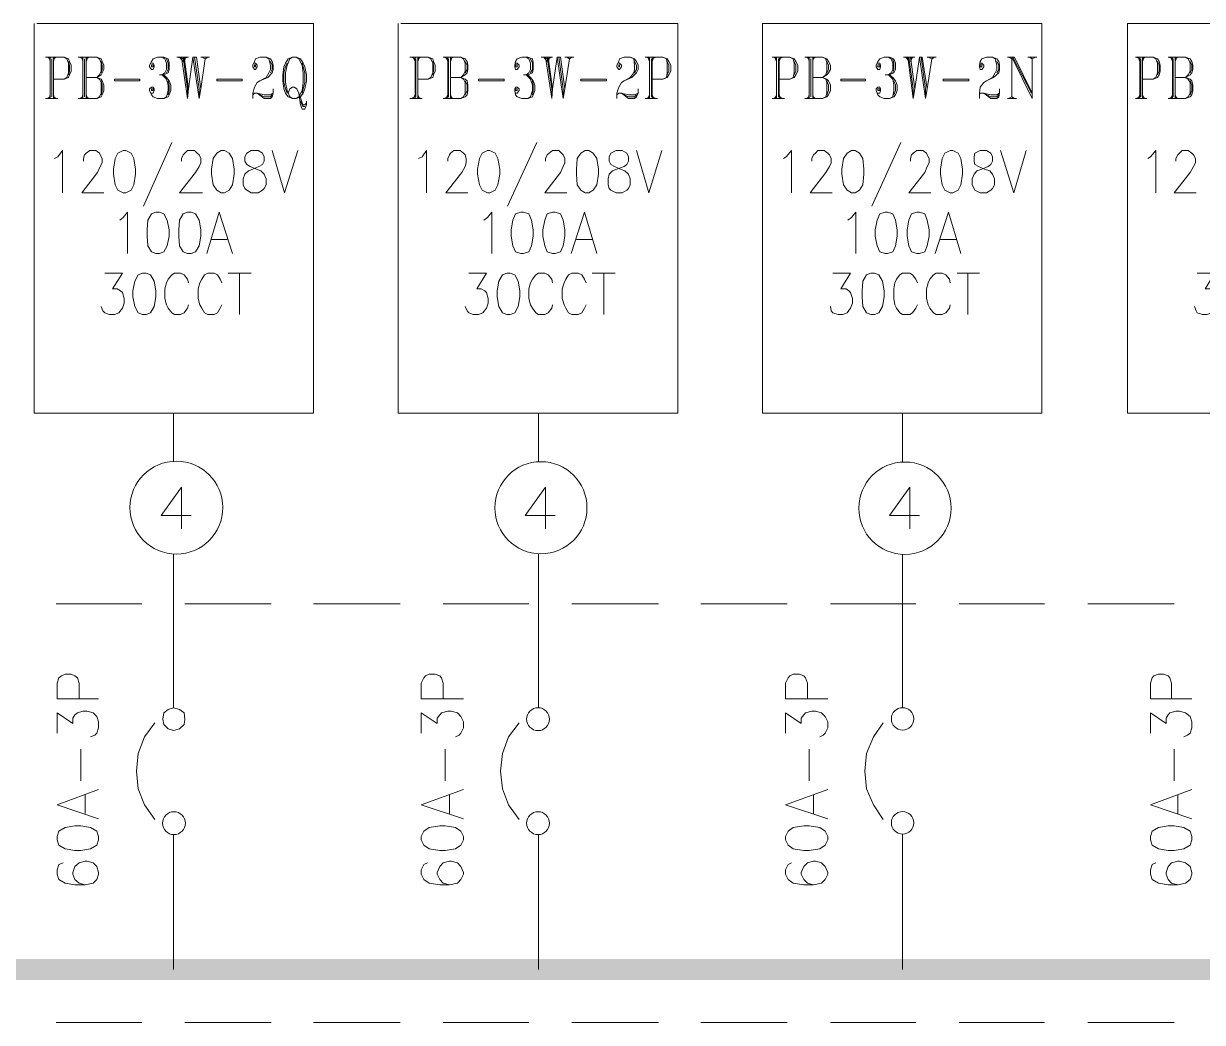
# Model space of a CAD drawing. Header units: inches. Extents: x 0.9 to 46, y 0.8 to 32.4.
# Drawn here: x 5.285 to 7.513, y 17.98 to 19.868 of the extents above; entities that cross this region are included whole.
import ezdxf

# ---------------------------------------------------------------- set-up
doc = ezdxf.new("R2010")
doc.units = ezdxf.units.IN
doc.header["$MEASUREMENT"] = 0
doc.layers.add('PDF_Geometry', color=7, linetype='Continuous')
doc.layers.add('PDF_Solid Fills', color=7, linetype='Continuous')

msp = doc.modelspace()

# ---------------------------------------------------------------- linework, layer by layer
at = {"layer": 'PDF_Geometry', "lineweight": 9}
for points in [[(5.3049, 19.868), (5.3049, 19.1313), (5.8332, 19.1313), (5.8332, 19.868), (5.3099, 19.868)], [(5.9932, 19.868), (5.9932, 19.1313), (6.5216, 19.1313), (6.5216, 19.868), (5.9982, 19.868)], [(5.3266, 19.8046), (5.3616, 19.8046), (5.3699, 19.8013), (5.3716, 19.7963), (5.3749, 19.7896), (5.3749, 19.778), (5.3716, 19.7713), (5.3699, 19.7663), (5.3616, 19.763), (5.3416, 19.763)], [(5.3299, 19.8046), (5.3349, 19.8013)], [(5.3332, 19.8046), (5.3349, 19.7963)], [(5.3349, 19.8046), (5.3349, 19.7263)], [(5.3382, 19.8013), (5.3382, 19.7296)], [(5.3416, 19.8046), (5.3416, 19.7263)], [(5.3432, 19.8046), (5.3416, 19.7963)], [(5.3466, 19.8046), (5.3416, 19.8013)], [(5.3616, 19.8046), (5.3666, 19.8013), (5.3699, 19.793), (5.3699, 19.7746), (5.3666, 19.7663), (5.3616, 19.763)], [(5.3699, 19.7963), (5.3716, 19.7896), (5.3716, 19.778), (5.3699, 19.7713)], [(5.3882, 19.8046), (5.4232, 19.8046), (5.4316, 19.8013), (5.4332, 19.7963), (5.4366, 19.7896), (5.4366, 19.7813), (5.4332, 19.7746), (5.4316, 19.7713), (5.4232, 19.7663), (5.4316, 19.763), (5.4332, 19.7596), (5.4366, 19.7513), (5.4366, 19.7413), (5.4332, 19.733), (5.4316, 19.7296), (5.4232, 19.7263), (5.3882, 19.7263)], [(5.3916, 19.8046), (5.3966, 19.8013)], [(5.3949, 19.8046), (5.3966, 19.7963)], [(5.3966, 19.8046), (5.3966, 19.7263)], [(5.3999, 19.8013), (5.3999, 19.7296)], [(5.4032, 19.8046), (5.4032, 19.7263)], [(5.4232, 19.8046), (5.4282, 19.8013), (5.4316, 19.793), (5.4316, 19.778), (5.4282, 19.7713), (5.4232, 19.7663), (5.4032, 19.7663)], [(5.4066, 19.8046), (5.4032, 19.7963)], [(5.4082, 19.8046), (5.4032, 19.8013)], [(5.4316, 19.7963), (5.4332, 19.7896), (5.4332, 19.7813), (5.4316, 19.7746)], [(5.5266, 19.793), (5.5299, 19.793), (5.5316, 19.7896), (5.5316, 19.7863), (5.5299, 19.7813), (5.5266, 19.7813), (5.5232, 19.7863), (5.5232, 19.7896), (5.5266, 19.7963), (5.5299, 19.8013), (5.5382, 19.8046), (5.5499, 19.8046), (5.5582, 19.8013), (5.5599, 19.793), (5.5599, 19.7813), (5.5582, 19.7746), (5.5499, 19.7713)], [(5.5466, 19.8046), (5.5516, 19.8013), (5.5549, 19.793), (5.5549, 19.7813), (5.5516, 19.7746), (5.5466, 19.7713), (5.5516, 19.7663), (5.5549, 19.763), (5.5582, 19.7513), (5.5582, 19.7413), (5.5549, 19.7296), (5.5499, 19.7263)], [(5.5549, 19.8013), (5.5582, 19.793), (5.5582, 19.7813), (5.5549, 19.7746)], [(5.5749, 19.8046), (5.5966, 19.8046)], [(5.5766, 19.8046), (5.5866, 19.8013)], [(5.5799, 19.8046), (5.5866, 19.7963)], [(5.5832, 19.8046), (5.5949, 19.7263), (5.5949, 19.7446), (5.5866, 19.8046)], [(5.5882, 19.8046), (5.5966, 19.7446), (5.6049, 19.8046), (5.6166, 19.7263), (5.6166, 19.7446), (5.6082, 19.8046)], [(5.5916, 19.8046), (5.5882, 19.7963)], [(5.5949, 19.8046), (5.5882, 19.8013)], [(5.6049, 19.8046), (5.6116, 19.8046), (5.6199, 19.7446), (5.6282, 19.8013)], [(5.6199, 19.8046), (5.6366, 19.8046)], [(5.6216, 19.8046), (5.6282, 19.8013), (5.6332, 19.8046)], [(5.7216, 19.793), (5.7232, 19.793), (5.7266, 19.7896), (5.7266, 19.7863), (5.7232, 19.7813), (5.7216, 19.7813), (5.7182, 19.7863), (5.7182, 19.7896), (5.7216, 19.7963), (5.7232, 19.8013), (5.7316, 19.8046), (5.7432, 19.8046), (5.7516, 19.8013), (5.7549, 19.7963), (5.7566, 19.7896), (5.7566, 19.7813), (5.7549, 19.7746), (5.7466, 19.7663), (5.7316, 19.7596), (5.7266, 19.7563), (5.7216, 19.748), (5.7182, 19.7363), (5.7182, 19.7263)], [(5.7432, 19.8046), (5.7482, 19.8013), (5.7516, 19.7896), (5.7516, 19.7813), (5.7482, 19.7746), (5.7432, 19.7663), (5.7316, 19.7596)], [(5.7516, 19.7963), (5.7549, 19.7896), (5.7549, 19.7813), (5.7516, 19.7746)], [(5.7832, 19.793), (5.7799, 19.7863), (5.7766, 19.7746), (5.7766, 19.7563), (5.7799, 19.7446), (5.7832, 19.7363)], [(5.7932, 19.8046), (5.7882, 19.8013), (5.7832, 19.7896), (5.7799, 19.7746), (5.7799, 19.7563), (5.7832, 19.7413), (5.7882, 19.7296), (5.7932, 19.7263)], [(5.7999, 19.7263), (5.8049, 19.7296), (5.8116, 19.7413), (5.8132, 19.7563), (5.8132, 19.7746), (5.8116, 19.7896), (5.8049, 19.8013), (5.7999, 19.8046)], [(5.8116, 19.7363), (5.8132, 19.7446), (5.8166, 19.7563), (5.8166, 19.7746), (5.8132, 19.7863), (5.8116, 19.793)], [(6.0149, 19.8046), (6.0499, 19.8046), (6.0582, 19.8013), (6.0599, 19.7963), (6.0632, 19.7896), (6.0632, 19.778), (6.0599, 19.7713), (6.0582, 19.7663), (6.0499, 19.763), (6.0299, 19.763)], [(6.0182, 19.8046), (6.0249, 19.8013)], [(6.0216, 19.8046), (6.0249, 19.7963)], [(6.0249, 19.8046), (6.0249, 19.7263)], [(6.0266, 19.8013), (6.0266, 19.7296)], [(6.0299, 19.8046), (6.0299, 19.7263)], [(6.0332, 19.8046), (6.0299, 19.7963)], [(6.0349, 19.8046), (6.0299, 19.8013)], [(6.0499, 19.8046), (6.0549, 19.8013), (6.0582, 19.793), (6.0582, 19.7746), (6.0549, 19.7663), (6.0499, 19.763)], [(6.0582, 19.7963), (6.0599, 19.7896), (6.0599, 19.778), (6.0582, 19.7713)], [(6.0782, 19.8046), (6.1116, 19.8046), (6.1199, 19.8013), (6.1232, 19.7963), (6.1249, 19.7896), (6.1249, 19.7813), (6.1232, 19.7746), (6.1199, 19.7713), (6.1116, 19.7663), (6.1199, 19.763), (6.1232, 19.7596), (6.1249, 19.7513), (6.1249, 19.7413), (6.1232, 19.733), (6.1199, 19.7296), (6.1116, 19.7263), (6.0782, 19.7263)], [(6.0799, 19.8046), (6.0866, 19.8013)], [(6.0832, 19.8046), (6.0866, 19.7963)], [(6.0866, 19.8046), (6.0866, 19.7263)], [(6.0882, 19.8013), (6.0882, 19.7296)], [(6.0916, 19.8046), (6.0916, 19.7263)], [(6.1116, 19.8046), (6.1165, 19.8013), (6.1199, 19.793), (6.1199, 19.778), (6.1165, 19.7713), (6.1116, 19.7663), (6.0916, 19.7663)], [(6.0949, 19.8046), (6.0916, 19.7963)], [(6.0965, 19.8046), (6.0916, 19.8013)], [(6.1199, 19.7963), (6.1232, 19.7896), (6.1232, 19.7813), (6.1199, 19.7746)], [(6.2149, 19.793), (6.2182, 19.793), (6.2215, 19.7896), (6.2215, 19.7863), (6.2182, 19.7813), (6.2149, 19.7813), (6.2132, 19.7863), (6.2132, 19.7896), (6.2149, 19.7963), (6.2182, 19.8013), (6.2266, 19.8046), (6.2382, 19.8046), (6.2466, 19.8013), (6.2482, 19.793), (6.2482, 19.7813), (6.2466, 19.7746), (6.2382, 19.7713)], [(6.2349, 19.8046), (6.2399, 19.8013), (6.2432, 19.793), (6.2432, 19.7813), (6.2399, 19.7746), (6.2349, 19.7713), (6.2399, 19.7663), (6.2432, 19.763), (6.2466, 19.7513), (6.2466, 19.7413), (6.2432, 19.7296), (6.2382, 19.7263)], [(6.2432, 19.8013), (6.2466, 19.793), (6.2466, 19.7813), (6.2432, 19.7746)], [(6.2632, 19.8046), (6.2849, 19.8046)], [(6.2666, 19.8046), (6.2749, 19.8013)], [(6.2682, 19.8046), (6.2749, 19.7963)], [(6.2715, 19.8046), (6.2832, 19.7263), (6.2832, 19.7446), (6.2749, 19.8046)], [(6.2766, 19.8046), (6.2849, 19.7446), (6.2932, 19.8046), (6.3049, 19.7263), (6.3049, 19.7446), (6.2966, 19.8046)], [(6.2799, 19.8046), (6.2766, 19.7963)], [(6.2832, 19.8046), (6.2766, 19.8013)], [(6.2932, 19.8046), (6.2999, 19.8046), (6.3082, 19.7446), (6.3166, 19.8013)], [(6.3082, 19.8046), (6.3249, 19.8046)], [(6.3116, 19.8046), (6.3166, 19.8013), (6.3215, 19.8046)], [(6.4099, 19.793), (6.4115, 19.793), (6.4149, 19.7896), (6.4149, 19.7863), (6.4115, 19.7813), (6.4099, 19.7813), (6.4065, 19.7863), (6.4065, 19.7896), (6.4099, 19.7963), (6.4115, 19.8013), (6.4199, 19.8046), (6.4316, 19.8046), (6.4399, 19.8013), (6.4432, 19.7963), (6.4465, 19.7896), (6.4465, 19.7813), (6.4432, 19.7746), (6.4349, 19.7663), (6.4199, 19.7596), (6.4149, 19.7563), (6.4099, 19.748), (6.4065, 19.7363), (6.4065, 19.7263)], [(6.4316, 19.8046), (6.4382, 19.8013), (6.4399, 19.7896), (6.4399, 19.7813), (6.4382, 19.7746), (6.4316, 19.7663), (6.4199, 19.7596)], [(6.4399, 19.7963), (6.4432, 19.7896), (6.4432, 19.7813), (6.4399, 19.7746)], [(6.4599, 19.8046), (6.4932, 19.8046), (6.5016, 19.8013), (6.5049, 19.7963), (6.5082, 19.7896), (6.5082, 19.778), (6.5049, 19.7713), (6.5016, 19.7663), (6.4932, 19.763), (6.4732, 19.763)], [(6.4632, 19.8046), (6.4682, 19.8013)], [(6.4649, 19.8046), (6.4682, 19.7963)], [(6.4682, 19.8046), (6.4682, 19.7263)], [(6.4716, 19.8013), (6.4716, 19.7296)], [(6.4732, 19.8046), (6.4732, 19.7263)], [(6.4765, 19.8046), (6.4732, 19.7963)], [(6.4799, 19.8046), (6.4732, 19.8013)], [(6.4932, 19.8046), (6.4999, 19.8013), (6.5016, 19.793), (6.5016, 19.7746), (6.4999, 19.7663), (6.4932, 19.763)], [(6.5016, 19.7963), (6.5049, 19.7896), (6.5049, 19.778), (6.5016, 19.7713)], [(6.6999, 19.8046), (6.7332, 19.8046), (6.7415, 19.8013), (6.7449, 19.7963), (6.7482, 19.7896), (6.7482, 19.778), (6.7449, 19.7713), (6.7415, 19.7663), (6.7332, 19.763), (6.7132, 19.763)], [(6.7032, 19.8046), (6.7082, 19.8013)], [(6.7049, 19.8046), (6.7082, 19.7963)], [(6.7082, 19.8046), (6.7082, 19.7263)], [(6.7116, 19.8013), (6.7116, 19.7296)], [(6.7132, 19.8046), (6.7132, 19.7263)], [(6.7166, 19.8046), (6.7132, 19.7963)], [(6.7199, 19.8046), (6.7132, 19.8013)], [(6.7332, 19.8046), (6.7399, 19.8013), (6.7415, 19.793), (6.7415, 19.7746), (6.7399, 19.7663), (6.7332, 19.763)], [(6.7415, 19.7963), (6.7449, 19.7896), (6.7449, 19.778), (6.7415, 19.7713)], [(6.7616, 19.8046), (6.7949, 19.8046), (6.8032, 19.8013), (6.8065, 19.7963), (6.8099, 19.7896), (6.8099, 19.7813), (6.8065, 19.7746), (6.8032, 19.7713), (6.7949, 19.7663), (6.8032, 19.763), (6.8065, 19.7596), (6.8099, 19.7513), (6.8099, 19.7413), (6.8065, 19.733), (6.8032, 19.7296), (6.7949, 19.7263), (6.7616, 19.7263)], [(6.7649, 19.8046), (6.7699, 19.8013)], [(6.7682, 19.8046), (6.7699, 19.7963)], [(6.7699, 19.8046), (6.7699, 19.7263)], [(6.7732, 19.8013), (6.7732, 19.7296)], [(6.7765, 19.8046), (6.7765, 19.7263)], [(6.7949, 19.8046), (6.8016, 19.8013), (6.8032, 19.793), (6.8032, 19.778), (6.8016, 19.7713), (6.7949, 19.7663), (6.7765, 19.7663)], [(6.7782, 19.8046), (6.7765, 19.7963)], [(6.7816, 19.8046), (6.7765, 19.8013)], [(6.8032, 19.7963), (6.8065, 19.7896), (6.8065, 19.7813), (6.8032, 19.7746)], [(6.8999, 19.793), (6.9032, 19.793), (6.9049, 19.7896), (6.9049, 19.7863), (6.9032, 19.7813), (6.8999, 19.7813), (6.8965, 19.7863), (6.8965, 19.7896), (6.8999, 19.7963), (6.9032, 19.8013), (6.9115, 19.8046), (6.9216, 19.8046), (6.9299, 19.8013), (6.9332, 19.793), (6.9332, 19.7813), (6.9299, 19.7746), (6.9216, 19.7713)], [(6.9199, 19.8046), (6.9249, 19.8013), (6.9282, 19.793), (6.9282, 19.7813), (6.9249, 19.7746), (6.9199, 19.7713), (6.9249, 19.7663), (6.9282, 19.763), (6.9299, 19.7513), (6.9299, 19.7413), (6.9282, 19.7296), (6.9216, 19.7263)], [(6.9282, 19.8013), (6.9299, 19.793), (6.9299, 19.7813), (6.9282, 19.7746)], [(6.9482, 19.8046), (6.9699, 19.8046)], [(6.9499, 19.8046), (6.9582, 19.8013)], [(6.9532, 19.8046), (6.9582, 19.7963)], [(6.9565, 19.8046), (6.9665, 19.7263), (6.9665, 19.7446), (6.9582, 19.8046)], [(6.9615, 19.8046), (6.9699, 19.7446), (6.9782, 19.8046), (6.9899, 19.7263), (6.9899, 19.7446), (6.9815, 19.8046)], [(6.9649, 19.8046), (6.9615, 19.7963)], [(6.9665, 19.8046), (6.9615, 19.8013)], [(6.9782, 19.8046), (6.9832, 19.8046), (6.9932, 19.7446), (7.0015, 19.8013)], [(6.9932, 19.8046), (7.0099, 19.8046)], [(6.9949, 19.8046), (7.0015, 19.8013), (7.0066, 19.8046)], [(7.0932, 19.793), (7.0965, 19.793), (7.0999, 19.7896), (7.0999, 19.7863), (7.0965, 19.7813), (7.0932, 19.7813), (7.0916, 19.7863), (7.0916, 19.7896), (7.0932, 19.7963), (7.0965, 19.8013), (7.1049, 19.8046), (7.1165, 19.8046), (7.1249, 19.8013), (7.1282, 19.7963), (7.1299, 19.7896), (7.1299, 19.7813), (7.1282, 19.7746), (7.1182, 19.7663), (7.1049, 19.7596), (7.0999, 19.7563), (7.0932, 19.748), (7.0916, 19.7363), (7.0916, 19.7263)], [(7.1165, 19.8046), (7.1215, 19.8013), (7.1249, 19.7896), (7.1249, 19.7813), (7.1215, 19.7746), (7.1165, 19.7663), (7.1049, 19.7596)], [(7.1249, 19.7963), (7.1282, 19.7896), (7.1282, 19.7813), (7.1249, 19.7746)], [(7.1449, 19.8046), (7.1582, 19.8046), (7.1915, 19.7363)], [(7.1465, 19.8046), (7.1532, 19.8013)], [(7.1532, 19.7296), (7.1532, 19.8046), (7.1915, 19.7263), (7.1915, 19.8013)], [(7.1549, 19.8046), (7.1899, 19.7363)], [(7.1832, 19.8046), (7.1999, 19.8046)], [(7.1865, 19.8046), (7.1915, 19.8013), (7.1982, 19.8046)], [(7.3865, 19.8046), (7.4199, 19.8046), (7.4282, 19.8013), (7.4315, 19.7963), (7.4332, 19.7896), (7.4332, 19.778), (7.4315, 19.7713), (7.4282, 19.7663), (7.4199, 19.763), (7.3999, 19.763)], [(7.3882, 19.8046), (7.3949, 19.8013)], [(7.3915, 19.8046), (7.3949, 19.7963)], [(7.3949, 19.8046), (7.3949, 19.7263)], [(7.3965, 19.8013), (7.3965, 19.7296)], [(7.3999, 19.8046), (7.3999, 19.7263)], [(7.4032, 19.8046), (7.3999, 19.7963)], [(7.4049, 19.8046), (7.3999, 19.8013)], [(7.4199, 19.8046), (7.4249, 19.8013), (7.4282, 19.793), (7.4282, 19.7746), (7.4249, 19.7663), (7.4199, 19.763)], [(7.4282, 19.7963), (7.4315, 19.7896), (7.4315, 19.778), (7.4282, 19.7713)], [(7.4482, 19.8046), (7.4815, 19.8046), (7.4899, 19.8013), (7.4932, 19.7963), (7.4949, 19.7896), (7.4949, 19.7813), (7.4932, 19.7746), (7.4899, 19.7713), (7.4815, 19.7663), (7.4899, 19.763), (7.4932, 19.7596), (7.4949, 19.7513), (7.4949, 19.7413), (7.4932, 19.733), (7.4899, 19.7296), (7.4815, 19.7263), (7.4482, 19.7263)], [(7.4499, 19.8046), (7.4565, 19.8013)], [(7.4532, 19.8046), (7.4565, 19.7963)], [(7.4565, 19.8046), (7.4565, 19.7263)], [(7.4582, 19.8013), (7.4582, 19.7296)], [(7.4615, 19.8046), (7.4615, 19.7263)], [(7.4815, 19.8046), (7.4865, 19.8013), (7.4899, 19.793), (7.4899, 19.778), (7.4865, 19.7713), (7.4815, 19.7663), (7.4615, 19.7663)], [(7.4648, 19.8046), (7.4615, 19.7963)], [(7.4665, 19.8046), (7.4615, 19.8013)], [(7.4899, 19.7963), (7.4932, 19.7896), (7.4932, 19.7813), (7.4899, 19.7746)], [(5.4232, 19.7663), (5.4282, 19.763), (5.4316, 19.7563), (5.4316, 19.7363), (5.4282, 19.7296), (5.4232, 19.7263)], [(5.5416, 19.7713), (5.5499, 19.7713), (5.5549, 19.7663), (5.5599, 19.7596), (5.5632, 19.7513), (5.5632, 19.7413), (5.5599, 19.733), (5.5582, 19.7296), (5.5499, 19.7263), (5.5382, 19.7263), (5.5299, 19.7296), (5.5266, 19.733), (5.5232, 19.7413), (5.5232, 19.7446), (5.5266, 19.748), (5.5299, 19.748), (5.5316, 19.7446), (5.5316, 19.7413), (5.5299, 19.7363), (5.5266, 19.7363)], [(6.1116, 19.7663), (6.1165, 19.763), (6.1199, 19.7563), (6.1199, 19.7363), (6.1165, 19.7296), (6.1116, 19.7263)], [(6.2299, 19.7713), (6.2382, 19.7713), (6.2432, 19.7663), (6.2482, 19.7596), (6.2515, 19.7513), (6.2515, 19.7413), (6.2482, 19.733), (6.2466, 19.7296), (6.2382, 19.7263), (6.2266, 19.7263), (6.2182, 19.7296), (6.2149, 19.733), (6.2132, 19.7413), (6.2132, 19.7446), (6.2149, 19.748), (6.2182, 19.748), (6.2215, 19.7446), (6.2215, 19.7413), (6.2182, 19.7363), (6.2149, 19.7363)], [(6.7949, 19.7663), (6.8016, 19.763), (6.8032, 19.7563), (6.8032, 19.7363), (6.8016, 19.7296), (6.7949, 19.7263)], [(6.9132, 19.7713), (6.9216, 19.7713), (6.9282, 19.7663), (6.9332, 19.7596), (6.9365, 19.7513), (6.9365, 19.7413), (6.9332, 19.733), (6.9299, 19.7296), (6.9216, 19.7263), (6.9115, 19.7263), (6.9032, 19.7296), (6.8999, 19.733), (6.8965, 19.7413), (6.8965, 19.7446), (6.8999, 19.748), (6.9032, 19.748), (6.9049, 19.7446), (6.9049, 19.7413), (6.9032, 19.7363), (6.8999, 19.7363)], [(7.4815, 19.7663), (7.4865, 19.763), (7.4899, 19.7563), (7.4899, 19.7363), (7.4865, 19.7296), (7.4815, 19.7263)], [(5.4316, 19.7596), (5.4332, 19.7513), (5.4332, 19.7413), (5.4316, 19.733)], [(5.5582, 19.7596), (5.5599, 19.7513), (5.5599, 19.7413), (5.5582, 19.733)], [(5.5966, 19.7446), (5.5949, 19.7263)], [(5.6199, 19.7446), (5.6166, 19.7263)], [(5.7566, 19.7446), (5.7566, 19.7363), (5.7549, 19.7296), (5.7516, 19.7263), (5.7399, 19.7263), (5.7266, 19.7363), (5.7399, 19.7296), (5.7516, 19.7296), (5.7549, 19.733)], [(5.7849, 19.7363), (5.7882, 19.7446), (5.7932, 19.748), (5.7966, 19.748), (5.8016, 19.7446), (5.8049, 19.7363), (5.8082, 19.7146), (5.8116, 19.7063), (5.8166, 19.7063), (5.8199, 19.7146), (5.8199, 19.7213)], [(6.1199, 19.7596), (6.1232, 19.7513), (6.1232, 19.7413), (6.1199, 19.733)], [(6.2466, 19.7596), (6.2482, 19.7513), (6.2482, 19.7413), (6.2466, 19.733)], [(6.2849, 19.7446), (6.2832, 19.7263)], [(6.3082, 19.7446), (6.3049, 19.7263)], [(6.4465, 19.7446), (6.4465, 19.7363), (6.4432, 19.7296), (6.4399, 19.7263), (6.4282, 19.7263), (6.4149, 19.7363), (6.4282, 19.7296), (6.4399, 19.7296), (6.4432, 19.733)], [(6.8032, 19.7596), (6.8065, 19.7513), (6.8065, 19.7413), (6.8032, 19.733)], [(6.9299, 19.7596), (6.9332, 19.7513), (6.9332, 19.7413), (6.9299, 19.733)], [(6.9699, 19.7446), (6.9665, 19.7263)], [(6.9932, 19.7446), (6.9899, 19.7263)], [(7.1299, 19.7446), (7.1299, 19.7363), (7.1282, 19.7296), (7.1249, 19.7263), (7.1132, 19.7263), (7.0999, 19.7363), (7.1132, 19.7296), (7.1249, 19.7296), (7.1282, 19.733)], [(7.4899, 19.7596), (7.4932, 19.7513), (7.4932, 19.7413), (7.4899, 19.733)], [(5.3266, 19.7263), (5.3499, 19.7263)], [(5.3349, 19.7296), (5.3299, 19.7263)], [(5.3349, 19.733), (5.3332, 19.7263)], [(5.3416, 19.733), (5.3432, 19.7263)], [(5.3416, 19.7296), (5.3466, 19.7263)], [(5.3966, 19.7296), (5.3916, 19.7263)], [(5.3966, 19.733), (5.3949, 19.7263)], [(5.4032, 19.733), (5.4066, 19.7263)], [(5.4032, 19.7296), (5.4082, 19.7263)], [(5.7182, 19.733), (5.7216, 19.7363), (5.7266, 19.7363), (5.7399, 19.733), (5.7516, 19.733), (5.7566, 19.7363)], [(5.8049, 19.7363), (5.8116, 19.718), (5.8132, 19.7146), (5.8166, 19.7146), (5.8199, 19.718)], [(5.8082, 19.7213), (5.8116, 19.7146), (5.8132, 19.7113), (5.8166, 19.7113)], [(6.0149, 19.7263), (6.0382, 19.7263)], [(6.0249, 19.7296), (6.0182, 19.7263)], [(6.0249, 19.733), (6.0216, 19.7263)], [(6.0299, 19.733), (6.0332, 19.7263)], [(6.0299, 19.7296), (6.0349, 19.7263)], [(6.0866, 19.7296), (6.0799, 19.7263)], [(6.0866, 19.733), (6.0832, 19.7263)], [(6.0916, 19.733), (6.0949, 19.7263)], [(6.0916, 19.7296), (6.0965, 19.7263)], [(6.4065, 19.733), (6.4099, 19.7363), (6.4149, 19.7363), (6.4282, 19.733), (6.4399, 19.733), (6.4465, 19.7363)], [(6.4599, 19.7263), (6.4832, 19.7263)], [(6.4682, 19.7296), (6.4632, 19.7263)], [(6.4682, 19.733), (6.4649, 19.7263)], [(6.4732, 19.733), (6.4765, 19.7263)], [(6.4732, 19.7296), (6.4799, 19.7263)], [(6.6999, 19.7263), (6.7232, 19.7263)], [(6.7082, 19.7296), (6.7032, 19.7263)], [(6.7082, 19.733), (6.7049, 19.7263)], [(6.7132, 19.733), (6.7166, 19.7263)], [(6.7132, 19.7296), (6.7199, 19.7263)], [(6.7699, 19.7296), (6.7649, 19.7263)], [(6.7699, 19.733), (6.7682, 19.7263)], [(6.7765, 19.733), (6.7782, 19.7263)], [(6.7765, 19.7296), (6.7816, 19.7263)], [(7.0916, 19.733), (7.0932, 19.7363), (7.0999, 19.7363), (7.1132, 19.733), (7.1249, 19.733), (7.1299, 19.7363)], [(7.1449, 19.7263), (7.1615, 19.7263)], [(7.1465, 19.7263), (7.1532, 19.7296), (7.1582, 19.7263)], [(7.3865, 19.7263), (7.4082, 19.7263)], [(7.3949, 19.7296), (7.3882, 19.7263)], [(7.3949, 19.733), (7.3915, 19.7263)], [(7.3999, 19.733), (7.4032, 19.7263)], [(7.3999, 19.7296), (7.4049, 19.7263)], [(7.4565, 19.7296), (7.4499, 19.7263)], [(7.4565, 19.733), (7.4532, 19.7263)], [(7.4615, 19.733), (7.4648, 19.7263)], [(7.4615, 19.7296), (7.4665, 19.7263)], [(5.5649, 19.643), (5.5116, 19.523)], [(6.2549, 19.643), (6.1999, 19.523)], [(6.9432, 19.643), (6.8882, 19.523)], [(5.3432, 19.613), (5.3499, 19.6163), (5.3582, 19.628), (5.3582, 19.548)], [(5.3982, 19.608), (5.3982, 19.613), (5.3999, 19.6196), (5.4032, 19.623), (5.4099, 19.628), (5.4216, 19.628), (5.4282, 19.623), (5.4299, 19.6196), (5.4332, 19.613), (5.4332, 19.6047), (5.4299, 19.598), (5.4249, 19.5863), (5.3949, 19.548), (5.4366, 19.548)], [(5.5832, 19.608), (5.5832, 19.613), (5.5866, 19.6196), (5.5899, 19.623), (5.5949, 19.628), (5.6082, 19.628), (5.6132, 19.623), (5.6166, 19.6196), (5.6199, 19.613), (5.6199, 19.6047), (5.6166, 19.598), (5.6099, 19.5863), (5.5799, 19.548), (5.6232, 19.548)], [(5.7549, 19.628), (5.7783, 19.548), (5.8032, 19.628)], [(6.0316, 19.613), (6.0382, 19.6163), (6.0465, 19.628), (6.0465, 19.548)], [(6.0866, 19.608), (6.0866, 19.613), (6.0899, 19.6196), (6.0916, 19.623), (6.0982, 19.628), (6.1099, 19.628), (6.1165, 19.623), (6.1199, 19.6196), (6.1216, 19.613), (6.1216, 19.6047), (6.1199, 19.598), (6.1132, 19.5863), (6.0832, 19.548), (6.1249, 19.548)], [(6.2715, 19.608), (6.2715, 19.613), (6.2749, 19.6196), (6.2782, 19.623), (6.2849, 19.628), (6.2966, 19.628), (6.3015, 19.623), (6.3049, 19.6196), (6.3082, 19.613), (6.3082, 19.6047), (6.3049, 19.598), (6.2999, 19.5863), (6.2699, 19.548), (6.3116, 19.548)], [(6.4432, 19.628), (6.4666, 19.548), (6.4916, 19.628)], [(6.7215, 19.613), (6.7266, 19.6163), (6.7365, 19.628), (6.7365, 19.548)], [(6.7749, 19.608), (6.7749, 19.613), (6.7782, 19.6196), (6.7816, 19.623), (6.7865, 19.628), (6.7982, 19.628), (6.8049, 19.623), (6.8082, 19.6196), (6.8115, 19.613), (6.8115, 19.6047), (6.8082, 19.598), (6.8016, 19.5863), (6.7715, 19.548), (6.8132, 19.548)], [(6.9615, 19.608), (6.9615, 19.613), (6.9632, 19.6196), (6.9665, 19.623), (6.9732, 19.628), (6.9849, 19.628), (6.9915, 19.623), (6.9932, 19.6196), (6.9965, 19.613), (6.9965, 19.6047), (6.9932, 19.598), (6.9882, 19.5863), (6.9582, 19.548), (6.9999, 19.548)], [(7.1315, 19.628), (7.1565, 19.548), (7.1799, 19.628)], [(7.4099, 19.613), (7.4149, 19.6163), (7.4249, 19.628), (7.4249, 19.548)], [(7.4632, 19.608), (7.4632, 19.613), (7.4665, 19.6196), (7.4699, 19.623), (7.4749, 19.628), (7.4865, 19.628), (7.4932, 19.623), (7.4965, 19.6196), (7.4999, 19.613), (7.4999, 19.6047), (7.4965, 19.598), (7.4899, 19.5863), (7.4599, 19.548), (7.5015, 19.548)], [(5.4666, 19.4963), (5.4732, 19.5013), (5.4816, 19.5113), (5.4816, 19.433)], [(5.6316, 19.433), (5.6549, 19.5113), (5.6799, 19.433)], [(6.1549, 19.4963), (6.1616, 19.5013), (6.1699, 19.5113), (6.1699, 19.433)], [(6.3199, 19.433), (6.3449, 19.5113), (6.3682, 19.433)], [(6.8432, 19.4963), (6.8499, 19.5013), (6.8582, 19.5113), (6.8582, 19.433)], [(7.0082, 19.433), (7.0332, 19.5113), (7.0566, 19.433)], [(5.6399, 19.4596), (5.6699, 19.4596)], [(6.3299, 19.4596), (6.3599, 19.4596)], [(7.0182, 19.4596), (7.0482, 19.4596)], [(5.4382, 19.3963), (5.4716, 19.3963), (5.4532, 19.3663), (5.4616, 19.3663), (5.4683, 19.363), (5.4716, 19.3596), (5.4749, 19.348), (5.4749, 19.3396), (5.4716, 19.3297), (5.4649, 19.3213), (5.4566, 19.318), (5.4466, 19.318), (5.4382, 19.3213), (5.4349, 19.3246), (5.4316, 19.333)], [(5.5966, 19.378), (5.5949, 19.3847), (5.5882, 19.393), (5.5816, 19.3963), (5.5699, 19.3963), (5.5649, 19.393), (5.5582, 19.3847), (5.5549, 19.378), (5.5516, 19.3663), (5.5516, 19.348), (5.5549, 19.3363), (5.5582, 19.3297), (5.5649, 19.3213), (5.5699, 19.318), (5.5816, 19.318), (5.5882, 19.3213), (5.5949, 19.3297), (5.5966, 19.3363)], [(5.6599, 19.378), (5.6566, 19.3847), (5.6516, 19.393), (5.6449, 19.3963), (5.6332, 19.3963), (5.6266, 19.393), (5.6216, 19.3847), (5.6182, 19.378), (5.6149, 19.3663), (5.6149, 19.348), (5.6182, 19.3363), (5.6216, 19.3297), (5.6266, 19.3213), (5.6332, 19.318), (5.6449, 19.318), (5.6516, 19.3213), (5.6566, 19.3297), (5.6599, 19.3363)], [(5.6716, 19.3963), (5.7149, 19.3963)], [(5.6932, 19.3963), (5.6932, 19.318)], [(6.1266, 19.3963), (6.1599, 19.3963), (6.1416, 19.3663), (6.1499, 19.3663), (6.1566, 19.363), (6.1599, 19.3596), (6.1632, 19.348), (6.1632, 19.3396), (6.1599, 19.3297), (6.1532, 19.3213), (6.1449, 19.318), (6.1349, 19.318), (6.1266, 19.3213), (6.1232, 19.3246), (6.1199, 19.333)], [(6.2849, 19.378), (6.2832, 19.3847), (6.2766, 19.393), (6.2699, 19.3963), (6.2582, 19.3963), (6.2532, 19.393), (6.2466, 19.3847), (6.2432, 19.378), (6.2399, 19.3663), (6.2399, 19.348), (6.2432, 19.3363), (6.2466, 19.3297), (6.2532, 19.3213), (6.2582, 19.318), (6.2699, 19.318), (6.2766, 19.3213), (6.2832, 19.3297), (6.2849, 19.3363)], [(6.3482, 19.378), (6.3449, 19.3847), (6.3399, 19.393), (6.3332, 19.3963), (6.3215, 19.3963), (6.3149, 19.393), (6.3099, 19.3847), (6.3065, 19.378), (6.3032, 19.3663), (6.3032, 19.348), (6.3065, 19.3363), (6.3099, 19.3297), (6.3149, 19.3213), (6.3215, 19.318), (6.3332, 19.318), (6.3399, 19.3213), (6.3449, 19.3297), (6.3482, 19.3363)], [(6.3599, 19.3963), (6.4032, 19.3963)], [(6.3816, 19.3963), (6.3816, 19.318)], [(6.8149, 19.3963), (6.8482, 19.3963), (6.8299, 19.3663), (6.8399, 19.3663), (6.8449, 19.363), (6.8482, 19.3596), (6.8515, 19.348), (6.8515, 19.3396), (6.8482, 19.3297), (6.8415, 19.3213), (6.8332, 19.318), (6.8249, 19.318), (6.8149, 19.3213), (6.8115, 19.3246), (6.8099, 19.333)], [(6.9749, 19.378), (6.9716, 19.3847), (6.9649, 19.393), (6.9599, 19.3963), (6.9465, 19.3963), (6.9415, 19.393), (6.9349, 19.3847), (6.9315, 19.378), (6.9299, 19.3663), (6.9299, 19.348), (6.9315, 19.3363), (6.9349, 19.3297), (6.9415, 19.3213), (6.9465, 19.318), (6.9599, 19.318), (6.9649, 19.3213), (6.9716, 19.3297), (6.9749, 19.3363)], [(7.0365, 19.378), (7.0349, 19.3847), (7.0282, 19.393), (7.0215, 19.3963), (7.0099, 19.3963), (7.0049, 19.393), (6.9982, 19.3847), (6.9949, 19.378), (6.9915, 19.3663), (6.9915, 19.348), (6.9949, 19.3363), (6.9982, 19.3297), (7.0049, 19.3213), (7.0099, 19.318), (7.0215, 19.318), (7.0282, 19.3213), (7.0349, 19.3297), (7.0365, 19.3363)], [(7.0499, 19.3963), (7.0916, 19.3963)], [(7.0699, 19.3963), (7.0699, 19.318)], [(7.5032, 19.3963), (7.5365, 19.3963), (7.5182, 19.3663), (7.5282, 19.3663), (7.5332, 19.363), (7.5365, 19.3596), (7.5399, 19.348), (7.5399, 19.3396), (7.5365, 19.3297), (7.5315, 19.3213), (7.5215, 19.318), (7.5132, 19.318), (7.5032, 19.3213), (7.5015, 19.3246), (7.4982, 19.333)], [(5.5682, 19.0397), (5.5682, 19.1313)], [(6.2582, 19.0397), (6.2582, 19.1313)], [(6.9465, 19.0397), (6.9465, 19.1313)], [(5.5832, 18.913), (5.5832, 18.9913), (5.5449, 18.938), (5.6016, 18.938)], [(6.2715, 18.913), (6.2715, 18.9913), (6.2332, 18.938), (6.2899, 18.938)], [(6.9599, 18.913), (6.9599, 18.9913), (6.9216, 18.938), (6.9782, 18.938)], [(5.5682, 18.5747), (5.5682, 18.8647)], [(6.2582, 18.5747), (6.2582, 18.8647)], [(6.9465, 18.5747), (6.9465, 18.8647)], [(5.3466, 18.7713), (5.5082, 18.7713)], [(5.5899, 18.7713), (5.7532, 18.7713)], [(5.8332, 18.7713), (5.9965, 18.7713)], [(6.0782, 18.7713), (6.2399, 18.7713)], [(6.3215, 18.7713), (6.4849, 18.7713)], [(6.5649, 18.7713), (6.7282, 18.7713)], [(6.8099, 18.7713), (6.9716, 18.7713)], [(7.0532, 18.7713), (7.2149, 18.7713)], [(7.2965, 18.7713), (7.4599, 18.7713)], [(5.4266, 18.5913), (5.3483, 18.5913), (5.3483, 18.6213), (5.3516, 18.6313), (5.3566, 18.6347), (5.3632, 18.638), (5.3749, 18.638), (5.3816, 18.6347), (5.3866, 18.6313), (5.3899, 18.6213), (5.3899, 18.5913)], [(6.1165, 18.5913), (6.0366, 18.5913), (6.0366, 18.6213), (6.0416, 18.6313), (6.0449, 18.6347), (6.0516, 18.638), (6.0632, 18.638), (6.0716, 18.6347), (6.0749, 18.6313), (6.0782, 18.6213), (6.0782, 18.5913)], [(6.8049, 18.5913), (6.7249, 18.5913), (6.7249, 18.6213), (6.7299, 18.6313), (6.7332, 18.6347), (6.7399, 18.638), (6.7515, 18.638), (6.7599, 18.6347), (6.7632, 18.6313), (6.7665, 18.6213), (6.7665, 18.5913)], [(7.4932, 18.5913), (7.4149, 18.5913), (7.4149, 18.6213), (7.4182, 18.6313), (7.4215, 18.6347), (7.4299, 18.638), (7.4399, 18.638), (7.4482, 18.6347), (7.4515, 18.6313), (7.4549, 18.6213), (7.4549, 18.5913)], [(5.3483, 18.5263), (5.3483, 18.5647), (5.3782, 18.5447), (5.3782, 18.5547), (5.3816, 18.5613), (5.3866, 18.5647), (5.3966, 18.568), (5.4049, 18.568), (5.4166, 18.5647), (5.4232, 18.558), (5.4266, 18.548), (5.4266, 18.5363), (5.4232, 18.5263), (5.4199, 18.523), (5.4116, 18.5197)], [(6.0366, 18.5263), (6.0366, 18.5647), (6.0666, 18.5447), (6.0666, 18.5547), (6.0716, 18.5613), (6.0749, 18.5647), (6.0866, 18.568), (6.0932, 18.568), (6.1049, 18.5647), (6.1116, 18.558), (6.1165, 18.548), (6.1165, 18.5363), (6.1116, 18.5263), (6.1082, 18.523), (6.1016, 18.5197)], [(6.7249, 18.5263), (6.7249, 18.5647), (6.7549, 18.5447), (6.7549, 18.5547), (6.7599, 18.5613), (6.7632, 18.5647), (6.7749, 18.568), (6.7816, 18.568), (6.7932, 18.5647), (6.7999, 18.558), (6.8049, 18.548), (6.8049, 18.5363), (6.7999, 18.5263), (6.7966, 18.523), (6.7899, 18.5197)], [(7.4149, 18.5263), (7.4149, 18.5647), (7.4448, 18.5447), (7.4448, 18.5547), (7.4482, 18.5613), (7.4515, 18.5647), (7.4632, 18.568), (7.4699, 18.568), (7.4815, 18.5647), (7.4899, 18.558), (7.4932, 18.548), (7.4932, 18.5363), (7.4899, 18.5263), (7.4849, 18.523), (7.4782, 18.5197)], [(5.5332, 18.5463), (5.5132, 18.5197), (5.5016, 18.488), (5.4982, 18.4547), (5.5016, 18.4213), (5.5132, 18.3913), (5.5332, 18.363)], [(6.2215, 18.5463), (6.2015, 18.5197), (6.1899, 18.488), (6.1865, 18.4547), (6.1899, 18.4213), (6.2015, 18.3913), (6.2215, 18.363)], [(6.9099, 18.5463), (6.8915, 18.5197), (6.8782, 18.488), (6.8749, 18.4547), (6.8782, 18.4213), (6.8915, 18.3913), (6.9099, 18.363)], [(5.3932, 18.4363), (5.3932, 18.4963)], [(6.0815, 18.4363), (6.0815, 18.4963)], [(6.7699, 18.4363), (6.7699, 18.4963)], [(7.4599, 18.4363), (7.4599, 18.4963)], [(5.4266, 18.3647), (5.3483, 18.3913), (5.4266, 18.4197)], [(5.4016, 18.3747), (5.4016, 18.4097)], [(6.1165, 18.3647), (6.0366, 18.3913), (6.1165, 18.4197)], [(6.0899, 18.3747), (6.0899, 18.4097)], [(6.8049, 18.3647), (6.7249, 18.3913), (6.8049, 18.4197)], [(6.7782, 18.3747), (6.7782, 18.4097)], [(7.4932, 18.3647), (7.4149, 18.3913), (7.4932, 18.4197)], [(7.4665, 18.3747), (7.4665, 18.4097)], [(5.5682, 18.3347), (5.5682, 18.0797)], [(6.2582, 18.3347), (6.2582, 18.0797)], [(6.9465, 18.3347), (6.9465, 18.0797)], [(5.3599, 18.2813), (5.3516, 18.278), (5.3483, 18.268), (5.3483, 18.2597), (5.3516, 18.2497), (5.3632, 18.243), (5.3816, 18.2397), (5.4016, 18.2397), (5.4166, 18.243), (5.4232, 18.2497), (5.4266, 18.2597), (5.4266, 18.263), (5.4232, 18.2747), (5.4166, 18.2813), (5.4049, 18.2846), (5.4016, 18.2846), (5.3899, 18.2813), (5.3816, 18.2747), (5.3782, 18.263), (5.3782, 18.2597), (5.3816, 18.2497), (5.3899, 18.243), (5.4016, 18.2397)], [(6.0482, 18.2813), (6.0416, 18.278), (6.0366, 18.268), (6.0366, 18.2597), (6.0416, 18.2497), (6.0516, 18.243), (6.0716, 18.2397), (6.0899, 18.2397), (6.1049, 18.243), (6.1116, 18.2497), (6.1165, 18.2597), (6.1165, 18.263), (6.1116, 18.2747), (6.1049, 18.2813), (6.0932, 18.2846), (6.0899, 18.2846), (6.0782, 18.2813), (6.0716, 18.2747), (6.0666, 18.263), (6.0666, 18.2597), (6.0716, 18.2497), (6.0782, 18.243), (6.0899, 18.2397)], [(6.7365, 18.2813), (6.7299, 18.278), (6.7249, 18.268), (6.7249, 18.2597), (6.7299, 18.2497), (6.7399, 18.243), (6.7599, 18.2397), (6.7782, 18.2397), (6.7932, 18.243), (6.7999, 18.2497), (6.8049, 18.2597), (6.8049, 18.263), (6.7999, 18.2747), (6.7932, 18.2813), (6.7816, 18.2846), (6.7782, 18.2846), (6.7665, 18.2813), (6.7599, 18.2747), (6.7549, 18.263), (6.7549, 18.2597), (6.7599, 18.2497), (6.7665, 18.243), (6.7782, 18.2397)], [(7.4249, 18.2813), (7.4182, 18.278), (7.4149, 18.268), (7.4149, 18.2597), (7.4182, 18.2497), (7.4299, 18.243), (7.4482, 18.2397), (7.4665, 18.2397), (7.4815, 18.243), (7.4899, 18.2497), (7.4932, 18.2597), (7.4932, 18.263), (7.4899, 18.2747), (7.4815, 18.2813), (7.4699, 18.2846), (7.4665, 18.2846), (7.4549, 18.2813), (7.4482, 18.2747), (7.4448, 18.263), (7.4448, 18.2597), (7.4482, 18.2497), (7.4549, 18.243), (7.4665, 18.2397)], [(5.5082, 17.9797), (5.3466, 17.9797)], [(5.7532, 17.9797), (5.5899, 17.9797)], [(5.9965, 17.9797), (5.8332, 17.9797)], [(6.2399, 17.9797), (6.0782, 17.9797)], [(6.4849, 17.9797), (6.3215, 17.9797)], [(6.7282, 17.9797), (6.5649, 17.9797)], [(6.9716, 17.9797), (6.8099, 17.9797)], [(7.2149, 17.9797), (7.0532, 17.9797)], [(7.4599, 17.9797), (7.2965, 17.9797)]]:
    msp.add_lwpolyline(points, dxfattribs=at)
for points in [[(6.6815, 19.868), (6.6815, 19.1313), (7.2099, 19.1313), (7.2099, 19.868)], [(7.3715, 19.868), (7.3715, 19.1313), (7.8982, 19.1313), (7.8982, 19.868)], [(5.5266, 19.7863), (5.5299, 19.7863), (5.5299, 19.7897), (5.5266, 19.7897)], [(5.7216, 19.7863), (5.7232, 19.7863), (5.7232, 19.7897), (5.7216, 19.7897)], [(5.7932, 19.8046), (5.7849, 19.8013), (5.7799, 19.793), (5.7766, 19.7863), (5.7749, 19.7713), (5.7749, 19.7596), (5.7766, 19.7446), (5.7799, 19.7363), (5.7849, 19.7296), (5.7932, 19.7263), (5.7999, 19.7263), (5.8082, 19.7296), (5.8132, 19.7363), (5.8166, 19.7446), (5.8199, 19.7596), (5.8199, 19.7713), (5.8166, 19.7863), (5.8132, 19.793), (5.8082, 19.8013), (5.7999, 19.8046)], [(6.2149, 19.7863), (6.2182, 19.7863), (6.2182, 19.7897), (6.2149, 19.7897)], [(6.4099, 19.7863), (6.4116, 19.7863), (6.4116, 19.7897), (6.4099, 19.7897)], [(6.8999, 19.7863), (6.9032, 19.7863), (6.9032, 19.7897), (6.8999, 19.7897)], [(7.0932, 19.7863), (7.0965, 19.7863), (7.0965, 19.7897), (7.0932, 19.7897)], [(5.5049, 19.7596), (5.4566, 19.7596), (5.4566, 19.763), (5.5049, 19.763)], [(5.5266, 19.7413), (5.5299, 19.7413), (5.5299, 19.7446), (5.5266, 19.7446)], [(5.6982, 19.7596), (5.6499, 19.7596), (5.6499, 19.763), (5.6982, 19.763)], [(6.1932, 19.7596), (6.1449, 19.7596), (6.1449, 19.763), (6.1932, 19.763)], [(6.2149, 19.7413), (6.2182, 19.7413), (6.2182, 19.7446), (6.2149, 19.7446)], [(6.3866, 19.7596), (6.3382, 19.7596), (6.3382, 19.763), (6.3866, 19.763)], [(6.8765, 19.7596), (6.8299, 19.7596), (6.8299, 19.763), (6.8765, 19.763)], [(6.8999, 19.7413), (6.9032, 19.7413), (6.9032, 19.7446), (6.8999, 19.7446)], [(7.0715, 19.7596), (7.0232, 19.7596), (7.0232, 19.763), (7.0715, 19.763)], [(5.4732, 19.628), (5.4632, 19.623), (5.4582, 19.613), (5.4549, 19.593), (5.4549, 19.583), (5.4582, 19.563), (5.4632, 19.553), (5.4732, 19.548), (5.4782, 19.548), (5.4882, 19.553), (5.4932, 19.563), (5.4966, 19.583), (5.4966, 19.593), (5.4932, 19.613), (5.4882, 19.623), (5.4782, 19.628)], [(5.6582, 19.628), (5.6499, 19.623), (5.6432, 19.613), (5.6399, 19.593), (5.6399, 19.583), (5.6432, 19.563), (5.6499, 19.553), (5.6582, 19.548), (5.6649, 19.548), (5.6732, 19.553), (5.6799, 19.563), (5.6832, 19.583), (5.6832, 19.593), (5.6799, 19.613), (5.6732, 19.623), (5.6649, 19.628)], [(5.7149, 19.628), (5.7066, 19.623), (5.7032, 19.6163), (5.7032, 19.608), (5.7066, 19.6013), (5.7132, 19.598), (5.7249, 19.593), (5.7332, 19.5897), (5.7399, 19.583), (5.7432, 19.5747), (5.7432, 19.563), (5.7399, 19.5563), (5.7365, 19.553), (5.7282, 19.548), (5.7149, 19.548), (5.7066, 19.553), (5.7032, 19.5563), (5.6999, 19.563), (5.6999, 19.5747), (5.7032, 19.583), (5.7099, 19.5897), (5.7182, 19.593), (5.7299, 19.598), (5.7365, 19.6013), (5.7399, 19.608), (5.7399, 19.6163), (5.7365, 19.623), (5.7282, 19.628)], [(6.1616, 19.628), (6.1515, 19.623), (6.1466, 19.613), (6.1432, 19.593), (6.1432, 19.583), (6.1466, 19.563), (6.1515, 19.553), (6.1616, 19.548), (6.1665, 19.548), (6.1766, 19.553), (6.1816, 19.563), (6.1849, 19.583), (6.1849, 19.593), (6.1816, 19.613), (6.1766, 19.623), (6.1665, 19.628)], [(6.3466, 19.628), (6.3382, 19.623), (6.3316, 19.613), (6.3299, 19.593), (6.3299, 19.583), (6.3316, 19.563), (6.3382, 19.553), (6.3466, 19.548), (6.3532, 19.548), (6.3616, 19.553), (6.3682, 19.563), (6.3716, 19.583), (6.3716, 19.593), (6.3682, 19.613), (6.3616, 19.623), (6.3532, 19.628)], [(6.4049, 19.628), (6.3949, 19.623), (6.3915, 19.6163), (6.3915, 19.608), (6.3949, 19.6013), (6.4016, 19.598), (6.4132, 19.593), (6.4215, 19.5897), (6.4282, 19.583), (6.4316, 19.5747), (6.4316, 19.563), (6.4282, 19.5563), (6.4249, 19.553), (6.4166, 19.548), (6.4049, 19.548), (6.3949, 19.553), (6.3915, 19.5563), (6.3899, 19.563), (6.3899, 19.5747), (6.3915, 19.583), (6.3982, 19.5897), (6.4065, 19.593), (6.4199, 19.598), (6.4249, 19.6013), (6.4282, 19.608), (6.4282, 19.6163), (6.4249, 19.623), (6.4166, 19.628)], [(6.8499, 19.628), (6.8415, 19.623), (6.8349, 19.613), (6.8316, 19.593), (6.8316, 19.583), (6.8349, 19.563), (6.8415, 19.553), (6.8499, 19.548), (6.8565, 19.548), (6.8649, 19.553), (6.8715, 19.563), (6.8732, 19.583), (6.8732, 19.593), (6.8715, 19.613), (6.8649, 19.623), (6.8565, 19.628)], [(7.0365, 19.628), (7.0266, 19.623), (7.0215, 19.613), (7.0182, 19.593), (7.0182, 19.583), (7.0215, 19.563), (7.0266, 19.553), (7.0365, 19.548), (7.0415, 19.548), (7.0515, 19.553), (7.0566, 19.563), (7.0599, 19.583), (7.0599, 19.593), (7.0566, 19.613), (7.0515, 19.623), (7.0415, 19.628)], [(7.0932, 19.628), (7.0832, 19.623), (7.0815, 19.6163), (7.0815, 19.608), (7.0832, 19.6013), (7.0899, 19.598), (7.1015, 19.593), (7.1115, 19.5897), (7.1165, 19.583), (7.1199, 19.5747), (7.1199, 19.563), (7.1165, 19.5563), (7.1132, 19.553), (7.1049, 19.548), (7.0932, 19.548), (7.0832, 19.553), (7.0815, 19.5563), (7.0782, 19.563), (7.0782, 19.5747), (7.0815, 19.583), (7.0865, 19.5897), (7.0965, 19.593), (7.1082, 19.598), (7.1132, 19.6013), (7.1165, 19.608), (7.1165, 19.6163), (7.1132, 19.623), (7.1049, 19.628)], [(5.5349, 19.5113), (5.5266, 19.508), (5.5199, 19.4963), (5.5182, 19.478), (5.5182, 19.4663), (5.5199, 19.448), (5.5266, 19.4363), (5.5349, 19.433), (5.5416, 19.433), (5.5499, 19.4363), (5.5566, 19.448), (5.5599, 19.4663), (5.5599, 19.478), (5.5566, 19.4963), (5.5499, 19.508), (5.5416, 19.5113)], [(5.5949, 19.5113), (5.5866, 19.508), (5.5799, 19.4963), (5.5782, 19.478), (5.5782, 19.4663), (5.5799, 19.448), (5.5866, 19.4363), (5.5949, 19.433), (5.6016, 19.433), (5.6099, 19.4363), (5.6166, 19.448), (5.6199, 19.4663), (5.6199, 19.478), (5.6166, 19.4963), (5.6099, 19.508), (5.6016, 19.5113)], [(6.2249, 19.5113), (6.2149, 19.508), (6.2099, 19.4963), (6.2066, 19.478), (6.2066, 19.4663), (6.2099, 19.448), (6.2149, 19.4363), (6.2249, 19.433), (6.2299, 19.433), (6.2399, 19.4363), (6.2449, 19.448), (6.2482, 19.4663), (6.2482, 19.478), (6.2449, 19.4963), (6.2399, 19.508), (6.2299, 19.5113)], [(6.2849, 19.5113), (6.2749, 19.508), (6.2699, 19.4963), (6.2666, 19.478), (6.2666, 19.4663), (6.2699, 19.448), (6.2749, 19.4363), (6.2849, 19.433), (6.2899, 19.433), (6.2999, 19.4363), (6.3049, 19.448), (6.3082, 19.4663), (6.3082, 19.478), (6.3049, 19.4963), (6.2999, 19.508), (6.2899, 19.5113)], [(6.9132, 19.5113), (6.9032, 19.508), (6.8982, 19.4963), (6.8949, 19.478), (6.8949, 19.4663), (6.8982, 19.448), (6.9032, 19.4363), (6.9132, 19.433), (6.9182, 19.433), (6.9282, 19.4363), (6.9332, 19.448), (6.9365, 19.4663), (6.9365, 19.478), (6.9332, 19.4963), (6.9282, 19.508), (6.9182, 19.5113)], [(6.9732, 19.5113), (6.9632, 19.508), (6.9582, 19.4963), (6.9549, 19.478), (6.9549, 19.4663), (6.9582, 19.448), (6.9632, 19.4363), (6.9732, 19.433), (6.9782, 19.433), (6.9882, 19.4363), (6.9932, 19.448), (6.9965, 19.4663), (6.9965, 19.478), (6.9932, 19.4963), (6.9882, 19.508), (6.9782, 19.5113)], [(5.5099, 19.3963), (5.5016, 19.393), (5.4949, 19.3813), (5.4916, 19.363), (5.4916, 19.3513), (5.4949, 19.333), (5.5016, 19.3213), (5.5099, 19.318), (5.5166, 19.318), (5.5249, 19.3213), (5.5316, 19.333), (5.5349, 19.3513), (5.5349, 19.363), (5.5316, 19.3813), (5.5249, 19.393), (5.5166, 19.3963)], [(6.1982, 19.3963), (6.1899, 19.393), (6.1832, 19.3813), (6.1799, 19.363), (6.1799, 19.3513), (6.1832, 19.333), (6.1899, 19.3213), (6.1982, 19.318), (6.2049, 19.318), (6.2132, 19.3213), (6.2199, 19.333), (6.2232, 19.3513), (6.2232, 19.363), (6.2199, 19.3813), (6.2132, 19.393), (6.2049, 19.3963)], [(6.8866, 19.3963), (6.8782, 19.393), (6.8715, 19.3813), (6.8699, 19.363), (6.8699, 19.3513), (6.8715, 19.333), (6.8782, 19.3213), (6.8866, 19.318), (6.8932, 19.318), (6.9016, 19.3213), (6.9082, 19.333), (6.9115, 19.3513), (6.9115, 19.363), (6.9082, 19.3813), (6.9016, 19.393), (6.8932, 19.3963)], [(5.5682, 18.5747), (5.5582, 18.5713), (5.5499, 18.5647), (5.5482, 18.553), (5.5499, 18.543), (5.5582, 18.5347), (5.5682, 18.5313), (5.5799, 18.5347), (5.5882, 18.543), (5.5899, 18.553), (5.5882, 18.5647), (5.5799, 18.5713)], [(5.3483, 18.3247), (5.3516, 18.3147), (5.3632, 18.308), (5.3816, 18.3047), (5.3932, 18.3047), (5.4116, 18.308), (5.4232, 18.3147), (5.4266, 18.3247), (5.4266, 18.3313), (5.4232, 18.3413), (5.4116, 18.348), (5.3932, 18.3513), (5.3816, 18.3513), (5.3632, 18.348), (5.3516, 18.3413), (5.3483, 18.3313)], [(6.0366, 18.3247), (6.0416, 18.3147), (6.0516, 18.308), (6.0716, 18.3047), (6.0815, 18.3047), (6.1016, 18.308), (6.1116, 18.3147), (6.1165, 18.3247), (6.1165, 18.3313), (6.1116, 18.3413), (6.1016, 18.348), (6.0815, 18.3513), (6.0716, 18.3513), (6.0516, 18.348), (6.0416, 18.3413), (6.0366, 18.3313)], [(6.7249, 18.3247), (6.7299, 18.3147), (6.7399, 18.308), (6.7599, 18.3047), (6.7699, 18.3047), (6.7899, 18.308), (6.7999, 18.3147), (6.8049, 18.3247), (6.8049, 18.3313), (6.7999, 18.3413), (6.7899, 18.348), (6.7699, 18.3513), (6.7599, 18.3513), (6.7399, 18.348), (6.7299, 18.3413), (6.7249, 18.3313)], [(7.4149, 18.3247), (7.4182, 18.3147), (7.4299, 18.308), (7.4482, 18.3047), (7.4599, 18.3047), (7.4782, 18.308), (7.4899, 18.3147), (7.4932, 18.3247), (7.4932, 18.3313), (7.4899, 18.3413), (7.4782, 18.348), (7.4599, 18.3513), (7.4482, 18.3513), (7.4299, 18.348), (7.4182, 18.3413), (7.4149, 18.3313)]]:
    msp.add_lwpolyline(points, close=True, dxfattribs=at)
for centre, radius in [((5.5738, 18.953), 0.0878), ((6.2628, 18.9526), 0.0871), ((6.9509, 18.9518), 0.0873), ((6.2574, 18.553), 0.0216), ((6.9465, 18.5535), 0.0212), ((5.5691, 18.3564), 0.0216), ((6.2574, 18.3564), 0.0216), ((6.9465, 18.3569), 0.0212)]:
    msp.add_circle(centre, radius, dxfattribs=at)
at = {"layer": 'PDF_Solid Fills', "color": 8, "lineweight": 9, "true_color": 0x808080, "transparency": 33554559}
for points in [[(16.2764, 18.0597), (16.2764, 18.0997), (1.8916, 18.0597)], [(16.2764, 18.0997), (1.8916, 18.0597), (1.8916, 18.0997)]]:
    msp.add_solid(points, dxfattribs=at)

doc.saveas('drawing.dxf')
